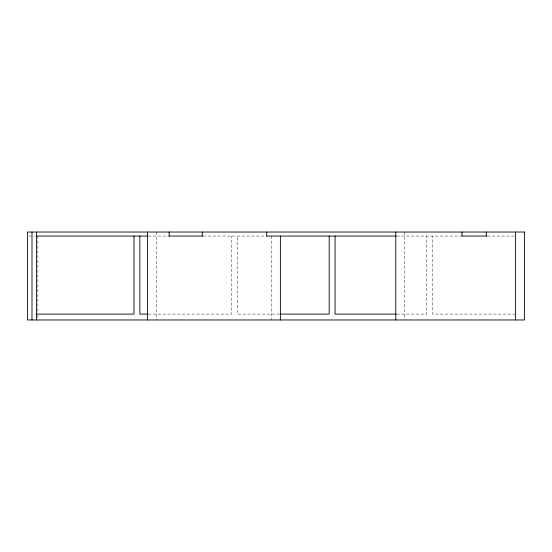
<?xml version="1.0" encoding="UTF-8"?>
<svg xmlns="http://www.w3.org/2000/svg" width="552" height="552" viewBox="0 0 552 552"><rect width="100%" height="100%" fill="white"/><g stroke="black" fill="none" stroke-linecap="round" stroke-linejoin="round"><path stroke-width="0.41" stroke-dasharray="2.76 2.07" d="M29.201 236.049L34.797 236.049M148.433 236.049L168.153 236.049M203.302 236.049L265.753 236.049M396.791 236.049L460.879 236.049M487.388 236.049L514.754 236.049M148.433 314.102L231.598 314.102L231.598 236.049M279.471 314.102L237.457 314.102L237.457 236.049M396.791 314.102L426.799 314.102L426.799 236.049M515.609 314.102L432.658 314.102L432.658 236.049M404.595 232.033L404.595 319.125M271.605 236.049L271.605 319.967M156.195 232.033L156.195 319.967M37.86 236.049L37.86 313.246M37.86 314.937L37.86 319.967"/><path stroke-width="0.83" d="M36.391 236.049L147.57 236.049M169.009 236.049L202.446 236.049M266.609 236.049L395.936 236.049M461.734 236.049L486.533 236.049M36.391 314.102L133.991 314.102L133.991 236.049M147.598 314.102L139.856 314.102L139.856 236.049M280.202 314.102L329.199 314.102L329.199 236.049M396.012 314.102L335.057 314.102L335.057 236.049M515.609 232.033L515.609 319.967M486.298 232.033L486.298 236.049M461.969 232.033L461.969 236.049M395.805 232.033L395.805 319.967M280.395 236.049L280.395 319.967M266.713 232.033L266.713 236.049M202.287 232.033L202.287 236.049M169.167 232.033L169.167 236.049M147.405 232.033L147.405 319.967M36.391 232.033L36.391 319.967M31.995 232.033L31.995 319.967M524.4 232.033L27.6 232.033L27.6 319.967L524.4 319.967L524.4 232.033"/></g></svg>
